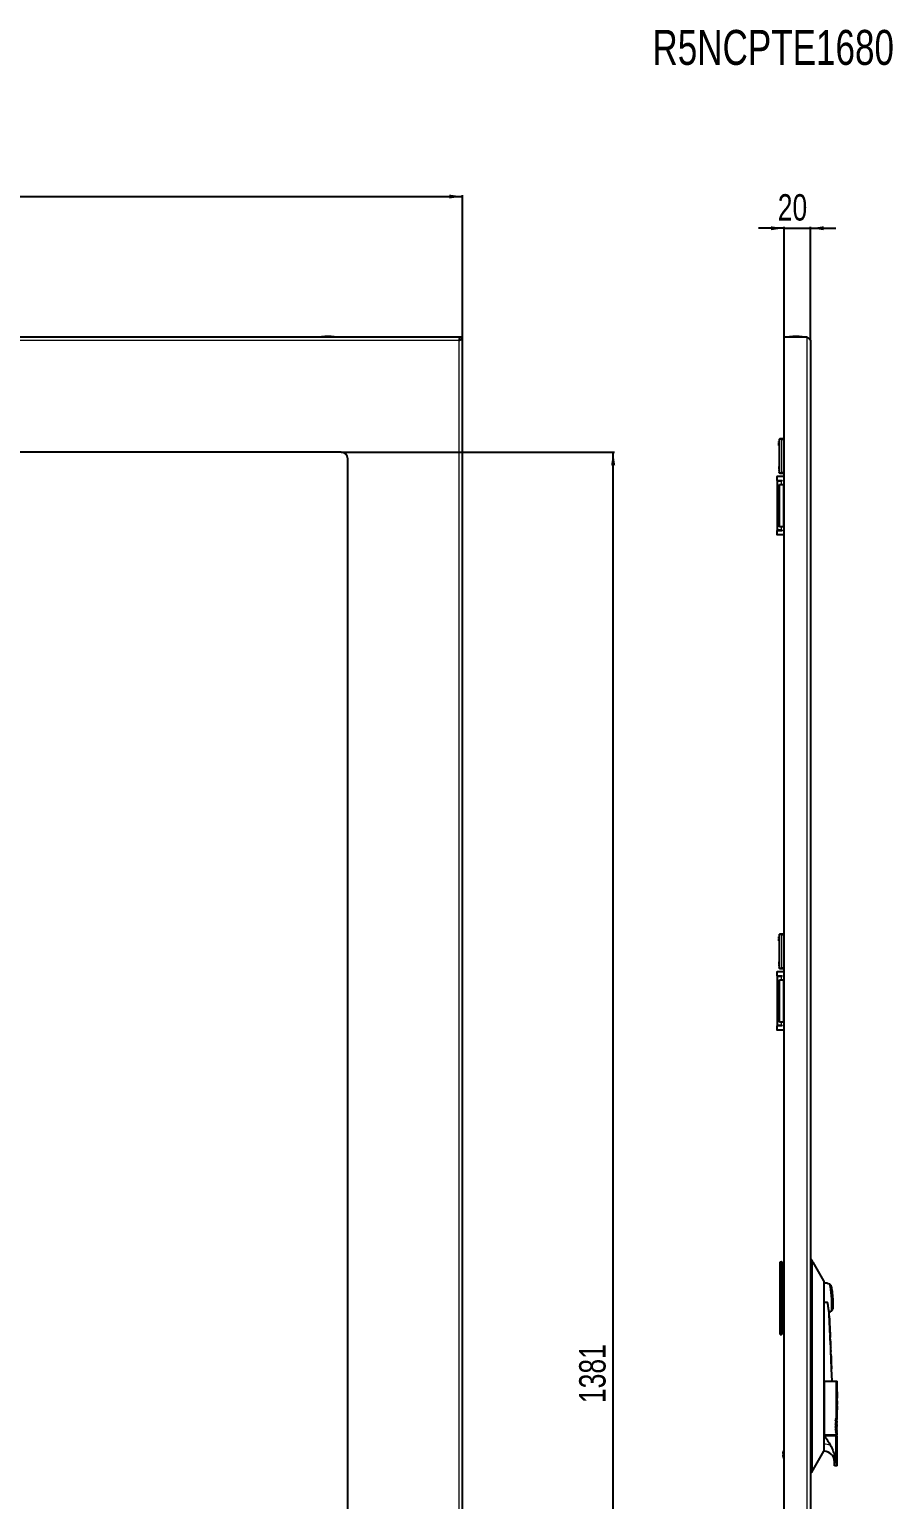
# Model space of a CAD drawing. Header units: millimetres. Extents: x -728 to 1909, y -1079 to 978.
# Drawn here: x -74 to 579, y -135 to 978 of the extents above; entities that cross this region are included whole.
import ezdxf

# ---------------------------------------------------------------- set-up
doc = ezdxf.new("R2010")
doc.units = ezdxf.units.MM
doc.layers.add('FORMAT', color=7, linetype='Continuous')
doc.styles.add('SLDTEXTSTYLE0', font='TXT', dxfattribs={"width": 0.75})
doc.dimstyles.new('SLDDIMSTYLE0', dxfattribs={"dimtxt": 20, "dimasz": 10, "dimexe": 0, "dimexo": 0.0625, "dimgap": 5, "dimtad": 2, "dimdec": 1, "dimrnd": 1e-09, "dimzin": 12, "dimdsep": 46, "dimtxsty": 'SLDTEXTSTYLE0', "dimsah": 1, "dimcen": 0.09, "dimadec": 0, "dimazin": 3, "dimtfac": 1, "dimtofl": 0, "dimtmove": 0, "dimatfit": 3, "dimfxl": 0, "dimfrac": 2, "dimtolj": 1, "dimtzin": 12, "dimarcsym": 0})
doc.dimstyles.new('SLDDIMSTYLE1', dxfattribs={"dimtxt": 20, "dimasz": 10, "dimexe": 0, "dimexo": 0.0625, "dimgap": 5, "dimtad": 2, "dimdec": 1, "dimrnd": 1e-09, "dimzin": 12, "dimdsep": 46, "dimtxsty": 'SLDTEXTSTYLE0', "dimsah": 1, "dimcen": 0.09, "dimadec": 0, "dimazin": 3, "dimtfac": 1, "dimtmove": 0, "dimatfit": 0, "dimfxl": 0, "dimfrac": 2, "dimtolj": 1, "dimtzin": 12, "dimarcsym": 0})

# ---------------------------------------------------------------- blocks, each defined once
blk = doc.blocks.new('_D')
at = {"layer": 'FORMAT'}
for p, q in [((-540.2, 745.4), (-540.2, 852.9)), ((-540.2, 851.9), (253.8, 851.9)), ((253.8, 745.4), (253.8, 852.9))]:
    blk.add_line(p, q, dxfattribs=at)
for points in [[(-540.2, 851.9), (-530.2, 850.4), (-530.2, 853.4)], [(253.8, 851.9), (243.8, 853.4), (243.8, 850.4)]]:
    blk.add_solid(points, dxfattribs=at)
at = {"layer": 'FORMAT', "insert": (-165.3, 877.7), "char_height": 20, "attachment_point": 1, "style": 'SLDTEXTSTYLE0'}
blk.add_mtext('794', dxfattribs=at)
blk = doc.blocks.new('_D_3')
at = {"layer": 'FORMAT'}
for p, q in [((161.8, 658.4), (368.8, 658.4)), ((367.8, -722.6), (367.8, 658.4)), ((161.8, -722.6), (368.8, -722.6))]:
    blk.add_line(p, q, dxfattribs=at)
for points in [[(367.8, 658.4), (366.3, 648.4), (369.4, 648.4)], [(367.8, -722.6), (369.4, -712.6), (366.3, -712.6)]]:
    blk.add_solid(points, dxfattribs=at)
at = {"layer": 'FORMAT', "insert": (342.1, -61.6), "char_height": 20, "attachment_point": 1, "rotation": 90, "style": 'SLDTEXTSTYLE0'}
blk.add_mtext('1381', dxfattribs=at)
blk = doc.blocks.new('_D_5')
at = {"layer": 'FORMAT'}
for p, q in [((497.3, 827.9), (478, 827.9)), ((497.3, 745.4), (497.3, 828.9)), ((497.3, 827.9), (517.3, 827.9)), ((517.3, 742.8), (517.3, 828.9)), ((517.3, 827.9), (536.5, 827.9))]:
    blk.add_line(p, q, dxfattribs=at)
for points in [[(497.3, 827.9), (487.3, 829.4), (487.3, 826.4)], [(517.3, 827.9), (527.3, 826.4), (527.3, 829.4)]]:
    blk.add_solid(points, dxfattribs=at)
at = {"layer": 'FORMAT', "insert": (492.5, 853.7), "char_height": 20, "attachment_point": 1, "style": 'SLDTEXTSTYLE0'}
blk.add_mtext('20', dxfattribs=at)

msp = doc.modelspace()

# ---------------------------------------------------------------- linework, layer by layer
at = {"color": 7, "linetype": 'Continuous', "lineweight": 25}
for p, q in [((251.54, 745.41), (-537.86, 745.41)), ((251.54, 745.41), (251.54, 743.68)), ((253.84, 745.41), (251.84, 745.41)), ((253.84, -809.59), (253.84, 745.41)), ((497.27, -809.59), (497.27, 745.41)), ((514.67, 745.41), (497.27, 745.41)), ((517.27, 742.81), (517.27, 43.91)), ((493.67, 667.91), (493.67, 642.91)), ((497.27, 668.41), (495.67, 668.41)), ((161.84, 658.41), (-448.16, 658.41)), ((166.84, -717.59), (166.84, 653.41)), ((491.72, 639.41), (491.72, 637.41)), ((497.27, 639.91), (492.22, 639.91)), ((492.22, 636.91), (495.72, 636.91)), ((492.22, 636.91), (492.22, 636.61)), ((492.22, 599.21), (492.22, 636.61)), ((492.22, 636.61), (495.22, 636.61)), ((494.72, 636.91), (494.72, 636.61)), ((495.22, 636.61), (495.72, 636.61)), ((495.67, 642.41), (497.27, 642.41)), ((495.72, 636.61), (495.72, 636.91)), ((493.77, 633.91), (496.77, 633.91)), ((493.77, 601.91), (493.77, 633.91)), ((497.27, 633.91), (496.77, 633.91)), ((496.77, 601.91), (493.77, 601.91)), ((496.77, 601.91), (497.27, 601.91)), ((491.72, 598.41), (491.72, 596.41)), ((495.22, 599.21), (492.22, 599.21)), ((492.22, 599.21), (492.22, 598.91)), ((495.72, 598.91), (492.22, 598.91)), ((492.22, 595.91), (497.27, 595.91)), ((494.72, 599.21), (494.72, 598.91)), ((495.72, 599.21), (495.22, 599.21)), ((495.72, 598.91), (495.72, 599.21)), ((493.67, 292.91), (493.67, 267.91)), ((497.27, 293.41), (495.67, 293.41)), ((495.67, 267.41), (497.27, 267.41)), ((491.72, 264.41), (491.72, 262.41)), ((497.27, 264.91), (492.22, 264.91)), ((492.22, 261.91), (495.72, 261.91)), ((492.22, 261.91), (492.22, 261.61)), ((492.22, 224.21), (492.22, 261.61)), ((492.22, 261.61), (495.22, 261.61)), ((493.77, 258.91), (496.77, 258.91)), ((493.77, 226.91), (493.77, 258.91)), ((494.72, 261.91), (494.72, 261.61)), ((495.22, 261.61), (495.72, 261.61)), ((495.72, 261.61), (495.72, 261.91)), ((497.27, 258.91), (496.77, 258.91)), ((491.72, 223.41), (491.72, 221.41)), ((495.22, 224.21), (492.22, 224.21)), ((492.22, 224.21), (492.22, 223.91)), ((495.72, 223.91), (492.22, 223.91)), ((496.77, 226.91), (493.77, 226.91)), ((494.72, 224.21), (494.72, 223.91)), ((495.72, 224.21), (495.22, 224.21)), ((495.72, 223.91), (495.72, 224.21)), ((496.77, 226.91), (497.27, 226.91)), ((492.22, 220.91), (497.27, 220.91)), ((494.37, 43.41), (494.37, 45.41)), ((494.37, 45.41), (495.27, 45.41)), ((495.67, 45.01), (495.67, 43.41)), ((495.67, 44.61), (497.27, 44.61)), ((518.27, 46.91), (517.27, 46.91)), ((527.27, 30.91), (519.35, 44.99)), ((494.37, -7.59), (494.37, 43.41)), ((495.67, 43.41), (495.67, -7.59)), ((517.27, 43.91), (517.27, 41.41)), ((517.27, 41.41), (517.27, -108.59)), ((518.27, 41.41), (518.27, -108.59)), ((527.27, 30.91), (527.27, 25.44)), ((527.27, 25.44), (527.27, 17.91)), ((527.27, 17.91), (527.27, -85.09)), ((531.79, -1.76), (531.39, 7.43)), ((531.51, 4.21), (531.46, 4.58)), ((531.52, 4.21), (531.47, 4.58)), ((531.47, 4.58), (531.59, 1.43)), ((531.52, 3.92), (531.51, 4.21)), ((531.52, 4.21), (531.51, 4.21)), ((531.53, 3.92), (531.52, 4.21)), ((531.53, 3.92), (531.52, 3.92)), ((534.21, 9.84), (534.22, 10.03)), ((494.37, -9.59), (494.37, -7.59)), ((494.37, -9.59), (495.27, -9.59)), ((495.67, -7.59), (495.67, -9.19)), ((497.27, -8.79), (495.67, -8.79)), ((531.88, -3.85), (531.78, -1.76)), ((531.79, -1.78), (531.78, -1.78)), ((532.06, -7.76), (531.83, -3.97)), ((532.04, -7.36), (531.9, -4.27)), ((531.9, -5.66), (532.14, -9.65)), ((532.03, -7.36), (532.06, -7.76)), ((532.1, -9.02), (532.05, -7.76)), ((532.06, -7.76), (532.05, -7.76)), ((532.08, -9.65), (532.07, -9.65)), ((532.14, -9.65), (532.08, -9.65)), ((532.23, -11.87), (532.13, -9.65)), ((532.17, -11.87), (532.17, -11.86)), ((532.17, -11.87), (532.17, -11.87)), ((532.29, -13.13), (532.24, -11.87)), ((532.28, -13.14), (532.28, -13.13)), ((532.39, -15.6), (532.3, -13.46)), ((532.4, -15.59), (532.39, -15.59)), ((532.6, -20.14), (532.4, -15.57)), ((532.45, -17.61), (532.49, -18.59)), ((532.46, -17.61), (532.5, -18.59)), ((532.57, -20.14), (532.56, -20.14)), ((532.69, -22.51), (532.59, -20.14)), ((532.64, -22.51), (532.64, -22.51)), ((532.81, -24.98), (532.7, -22.51)), ((532.76, -24.22), (532.77, -24.22)), ((532.77, -24.22), (532.78, -24.22)), ((532.8, -24.74), (532.79, -24.6)), ((532.82, -25.14), (532.8, -24.86)), ((532.84, -26.45), (532.82, -26.45)), ((532.85, -26.45), (532.83, -26.45)), ((532.89, -26.91), (532.84, -25.66)), ((532.87, -27.23), (532.84, -26.45)), ((532.88, -27.23), (532.85, -26.45)), ((532.86, -27.23), (532.85, -27.23)), ((532.86, -27.23), (532.88, -27.23)), ((532.87, -26.41), (532.92, -27.51)), ((532.91, -27.22), (532.89, -26.91)), ((532.95, -28.12), (532.91, -27.33)), ((533, -29.35), (532.95, -28.12)), ((533.04, -30.16), (533.02, -29.89)), ((533.05, -30.41), (533.04, -30.27)), ((533.18, -33.48), (533.06, -30.8)), ((533.06, -30.88), (533.06, -30.88)), ((533.07, -30.88), (533.07, -30.88)), ((533.18, -34.94), (533.12, -33.5)), ((533.14, -33.48), (533.13, -33.48)), ((533.26, -35.59), (533.17, -33.48)), ((533.69, -45.09), (533.27, -35.59)), ((527.27, -45.09), (527.48, -45.09)), ((527.48, -45.09), (527.72, -45.09)), ((527.72, -45.09), (527.72, -85.59)), ((527.72, -45.09), (536.83, -45.09)), ((536.83, -45.09), (536.83, -73.09)), ((536.83, -45.09), (537.48, -45.09)), ((537.23, -50.09), (537.48, -50.09)), ((537.23, -50.09), (537.23, -59.85)), ((537.35, -52.04), (537.35, -57.9)), ((537.36, -52.04), (537.35, -52.04)), ((537.36, -52.04), (537.36, -57.9)), ((537.36, -52.04), (537.48, -52.04)), ((537.48, -53.02), (537.41, -53.02)), ((537.41, -53.02), (537.41, -57.9)), ((537.46, -54.97), (537.46, -57.9)), ((537.47, -54.97), (537.46, -54.97)), ((537.47, -52.04), (537.47, -50.09)), ((537.47, -54.97), (537.47, -53.02)), ((537.47, -54.97), (537.47, -57.9)), ((537.47, -54.97), (537.48, -54.97)), ((537.48, -50.09), (537.48, -45.09)), ((537.48, -53.02), (537.48, -52.04)), ((537.48, -57.9), (537.48, -54.97)), ((537.41, -59.85), (537.23, -59.85)), ((537.37, -63.65), (537.23, -63.65)), ((537.23, -63.65), (537.23, -66.62)), ((537.23, -66.62), (537.3, -66.62)), ((537.29, -64.15), (537.29, -64.95)), ((537.3, -64.15), (537.29, -64.15)), ((537.3, -64.95), (537.29, -64.95)), ((537.29, -65.44), (537.29, -66.62)), ((537.3, -65.44), (537.29, -65.44)), ((537.3, -64.15), (537.3, -64.95)), ((537.3, -64.15), (537.36, -64.15)), ((537.36, -64.95), (537.3, -64.95)), ((537.3, -65.44), (537.3, -66.62)), ((537.3, -65.44), (537.35, -65.44)), ((537.36, -57.9), (537.35, -57.9)), ((537.41, -57.9), (537.36, -57.9)), ((537.38, -66.62), (537.4, -66.62)), ((537.4, -65.18), (537.39, -65.18)), ((537.39, -66.62), (537.43, -66.62)), ((537.41, -59.85), (537.41, -62.78)), ((537.48, -62.78), (537.41, -62.78)), ((537.43, -64.49), (537.42, -64.49)), ((537.43, -65.83), (537.42, -65.83)), ((537.42, -66.19), (537.42, -66.2)), ((537.43, -66.19), (537.42, -66.19)), ((537.43, -66.2), (537.42, -66.2)), ((537.42, -66.53), (537.42, -66.62)), ((537.43, -66.53), (537.42, -66.53)), ((537.43, -66.19), (537.43, -66.2)), ((537.43, -66.53), (537.43, -66.62)), ((537.47, -63.65), (537.44, -66.62)), ((537.44, -66.62), (537.47, -66.62)), ((537.47, -57.9), (537.46, -57.9)), ((537.46, -59.85), (537.46, -60.83)), ((537.47, -59.85), (537.46, -59.85)), ((537.47, -60.83), (537.46, -60.83)), ((537.46, -65.52), (537.47, -64.25)), ((537.47, -65.52), (537.46, -65.52)), ((537.46, -66.62), (537.46, -66.01)), ((537.47, -66.01), (537.46, -66.01)), ((537.47, -59.85), (537.47, -57.9)), ((537.48, -57.9), (537.47, -57.9)), ((537.47, -59.85), (537.47, -60.83)), ((537.47, -59.85), (537.48, -59.85)), ((537.47, -62.78), (537.47, -60.83)), ((537.48, -60.83), (537.47, -60.83)), ((537.48, -63.65), (537.47, -63.65)), ((537.47, -65.52), (537.48, -64.25)), ((537.48, -64.25), (537.47, -64.25)), ((537.47, -66.01), (537.47, -65.2)), ((537.47, -65.52), (537.48, -65.52)), ((537.47, -66.01), (537.48, -66.01)), ((537.47, -66.62), (537.47, -66.01)), ((537.48, -60.83), (537.48, -59.85)), ((537.48, -63.65), (537.48, -62.78)), ((537.48, -64.28), (537.48, -63.65)), ((537.48, -64.25), (537.48, -65.52)), ((537.48, -73.09), (537.48, -66.01)), ((536.29, -73.19), (536.72, -73.19)), ((536.29, -74.59), (536.72, -74.59)), ((536.29, -75.99), (536.72, -75.99)), ((536.29, -77.39), (536.72, -77.39)), ((537.38, -73.19), (536.72, -73.19)), ((537.38, -74.59), (536.72, -74.59)), ((537.38, -75.99), (536.72, -75.99)), ((537.38, -77.39), (536.72, -77.39)), ((537.48, -74.49), (536.83, -74.49)), ((537.48, -75.89), (536.83, -75.89)), ((537.48, -77.29), (536.83, -77.29)), ((537.48, -74.49), (536.98, -73.19)), ((537.48, -75.89), (536.98, -74.59)), ((537.48, -77.29), (536.98, -75.99)), ((537.48, -78.69), (536.98, -77.39)), ((527.27, -85.09), (527.27, -86.09)), ((527.27, -85.59), (527.48, -85.59)), ((527.48, -86.09), (527.27, -86.09)), ((527.48, -85.59), (527.72, -85.59)), ((527.48, -86.09), (527.72, -86.09)), ((527.72, -85.59), (536.83, -85.59)), ((527.72, -86.09), (536.83, -86.09)), ((535.48, -86.09), (535.46, -85.59)), ((536.29, -78.79), (536.72, -78.79)), ((536.29, -80.19), (536.72, -80.19)), ((536.29, -81.59), (536.72, -81.59)), ((536.29, -82.99), (536.72, -82.99)), ((537.38, -78.79), (536.72, -78.79)), ((537.38, -80.19), (536.72, -80.19)), ((537.38, -81.59), (536.72, -81.59)), ((537.38, -82.99), (536.72, -82.99)), ((537.48, -78.69), (536.83, -78.69)), ((537.48, -80.09), (536.83, -80.09)), ((537.48, -81.49), (536.83, -81.49)), ((537.48, -82.89), (536.83, -82.89)), ((536.83, -84.29), (536.83, -85.59)), ((537.48, -84.29), (536.83, -84.29)), ((536.83, -85.59), (537.48, -85.59)), ((536.83, -106.09), (536.83, -86.09)), ((536.83, -86.09), (537.48, -86.09)), ((537.48, -80.09), (536.98, -78.79)), ((537.48, -81.49), (536.98, -80.19)), ((537.48, -82.89), (536.98, -81.59)), ((537.48, -84.29), (536.98, -82.99)), ((537.48, -85.59), (537.48, -84.29)), ((537.48, -109.09), (537.48, -86.09)), ((496.25, -99.81), (496.56, -99.9)), ((496.56, -98.45), (496.56, -98.52)), ((496.56, -99.9), (496.56, -100.99)), ((519.35, -112.18), (527.27, -98.09)), ((527.27, -92.62), (527.27, -98.09)), ((527.27, -98.09), (527.48, -98.09)), ((496.56, -100.99), (496.25, -101.07)), ((496.56, -102.36), (496.56, -102.44)), ((517.27, -108.59), (517.27, -111.09)), ((517.27, -111.09), (517.27, -806.99)), ((535.48, -106.09), (535.48, -103.01)), ((537.2, -109.09), (535.48, -109.09)), ((537.48, -109.09), (537.2, -109.09)), ((518.27, -114.09), (517.27, -114.09))]:
    msp.add_line(p, q, dxfattribs=at)
at = {"color": 8, "linetype": 'Continuous', "lineweight": 18}
for p, q in [((251.24, 742.81), (-537.56, 742.81)), ((156.7, 745.53), (146.98, 745.53)), ((156.59, 745.66), (147.09, 745.66)), ((251.24, -806.99), (251.24, 742.81)), ((511.13, 745.53), (501.41, 745.53)), ((511.02, 745.66), (501.52, 745.66)), ((514.67, -809.59), (514.67, 745.41)), ((495.67, 667.91), (497.27, 667.91)), ((495.67, 642.91), (495.67, 667.91)), ((495.22, 636.61), (495.22, 636.91)), ((495.22, 633.91), (495.22, 636.61)), ((497.27, 642.91), (495.67, 642.91)), ((496.77, 601.91), (496.77, 633.91)), ((495.22, 599.21), (495.22, 601.91)), ((495.22, 598.91), (495.22, 599.21)), ((495.67, 292.91), (497.27, 292.91)), ((495.67, 267.91), (495.67, 292.91)), ((497.27, 267.91), (495.67, 267.91)), ((495.22, 261.61), (495.22, 261.91)), ((495.22, 258.91), (495.22, 261.61)), ((496.77, 226.91), (496.77, 258.91)), ((495.22, 224.21), (495.22, 226.91)), ((495.22, 223.91), (495.22, 224.21)), ((495.27, 43.41), (495.27, 45.41)), ((494.37, 43.41), (495.27, 43.41)), ((495.27, 43.41), (495.67, 43.41)), ((495.27, -7.59), (495.27, 43.41)), ((497.27, 43.61), (495.67, 43.61)), ((518.27, 41.41), (517.27, 41.41)), ((494.37, -7.59), (495.27, -7.59)), ((495.27, -9.59), (495.27, -7.59)), ((495.27, -7.59), (495.67, -7.59)), ((495.67, -7.79), (497.27, -7.79)), ((532.46, -17.61), (532.45, -17.61)), ((532.5, -18.59), (532.49, -18.59)), ((527.48, -45.09), (527.48, -85.59)), ((536.83, -73.09), (537.48, -73.09)), ((527.48, -92.62), (527.27, -92.62)), ((527.48, -98.09), (527.48, -92.62)), ((518.27, -108.59), (517.27, -108.59)), ((535.48, -106.09), (536.83, -106.09))]:
    msp.add_line(p, q, dxfattribs=at)
at = {"color": 7, "linetype": 'Continuous', "lineweight": 25, "flags": 128}
for points in [[(531.83, -3.97), (531.87, -4.91), (531.9, -5.66)], [(532.08, -9.65), (532.13, -10.89), (532.17, -11.87)], [(532.45, -18.28), (532.56, -20.65), (532.64, -22.51)], [(532.49, -18.59), (532.53, -19.46), (532.56, -20.14)], [(532.5, -18.59), (532.54, -19.46), (532.57, -20.14)], [(532.84, -27.1), (533.03, -31.49), (533.18, -34.94)], [(533.13, -33.48), (532.97, -29.98), (532.85, -27.23)], [(533.14, -33.48), (532.98, -29.98), (532.86, -27.23)], [(537.39, -65.92), (537.39, -66.1), (537.39, -66.24)], [(537.42, -66.19), (537.42, -65.99), (537.42, -65.83)], [(537.43, -66.19), (537.43, -65.99), (537.43, -65.83)]]:
    msp.add_lwpolyline(points, dxfattribs=at)
at = {"color": 7, "linetype": 'Continuous', "lineweight": 25}
for centre, radius, start, end in [((151.84, 700.66), 45.25, 90.0016, 96.02558), ((151.84, 700.66), 45.25, 83.97442, 89.9984), ((506.27, 700.66), 45.25, 90.0016, 96.02558), ((506.27, 700.66), 45.25, 83.97442, 89.9984), ((147.1, 745.53), 0.126, 96.02558, 180), ((172.74, 745.47), 25.77, 179.86102, 180.13898), ((156.57, 745.53), 0.126, 0, 83.97442), ((130.93, 745.47), 25.77, 359.86102, 0.13898), ((501.54, 745.53), 0.126, 96.02558, 180), ((527.18, 745.47), 25.77, 179.86102, 180.13898), ((511.01, 745.53), 0.126, 0, 83.97442), ((485.37, 745.47), 25.77, 359.86102, 0.13898), ((161.84, 653.41), 5, 0, 90), ((492.22, 639.41), 0.5, 90, 180), ((492.22, 637.41), 0.5, 180, 270), ((492.22, 598.41), 0.5, 90, 180), ((492.22, 596.41), 0.5, 180, 270), ((492.22, 264.41), 0.5, 90, 180), ((492.22, 262.41), 0.5, 180, 270), ((492.22, 223.41), 0.5, 90, 180), ((492.22, 221.41), 0.5, 180, 270), ((495.27, 45.01), 0.4, 0, 90), ((527.27, 17.91), 11.4, 66.37549, 90), ((527.27, 17.91), 11.4, 291.36213, 301.71629), ((495.27, -9.19), 0.4, 270, 0), ((537.38, -73.09), 0.1, 270, 360), ((537.38, -74.49), 0.1, 270, 0), ((537.38, -75.89), 0.1, 270, 0), ((537.38, -77.29), 0.1, 270, 0), ((537.38, -78.69), 0.1, 270, 360), ((537.38, -80.09), 0.1, 270, 0), ((537.38, -81.49), 0.1, 270, 0), ((537.38, -82.89), 0.1, 270, 0), ((501.66, -100.44), 5.45, 159.42245, 173.41237), ((501.52, -100.44), 5.35, 142.60007, 158.09132), ((527.48, -106.09), 8, 0, 90), ((501.66, -100.45), 5.45, 186.58763, 200.57755), ((501.52, -100.44), 5.35, 201.90868, 217.39993)]:
    msp.add_arc(centre, radius, start, end, dxfattribs=at)
at = {"color": 8, "linetype": 'Continuous', "lineweight": 18}
msp.add_arc((527.63, -104.69), 12.07, 66.28954, 90.71323, dxfattribs=at)
at = {"color": 7, "linetype": 'Continuous', "lineweight": 25}
for points, knots in [([(251.24, 742.81), (251.41, 742.92), (251.58, 743.03), (251.91, 743.24), (252.08, 743.35), (252.39, 743.57), (252.54, 743.68), (252.83, 743.89), (252.96, 744), (253.2, 744.22), (253.31, 744.33), (253.5, 744.54), (253.58, 744.65), (253.77, 744.98), (253.84, 745.19), (253.84, 745.41)], [0, 0, 0, 0, 0.125, 0.125, 0.25, 0.25, 0.375, 0.375, 0.5, 0.5, 0.625, 0.625, 0.75, 0.75, 1, 1, 1, 1]), ([(251.24, 742.81), (251.4, 743.24), (251.55, 743.67), (251.77, 744.54), (251.84, 744.97), (251.84, 745.41)], [0, 0, 0, 0, 0.5, 0.5, 1, 1, 1, 1]), ([(251.54, 745.41), (251.51, 745.41), (251.49, 745.34), (251.44, 745.08), (251.41, 744.89), (251.36, 744.41), (251.34, 744.12), (251.29, 743.49), (251.26, 743.15), (251.24, 742.81)], [0, 0, 0, 0, 0.25, 0.25, 0.5, 0.5, 0.75, 0.75, 1, 1, 1, 1]), ([(514.67, 745.41), (514.84, 745.3), (515.01, 745.19), (515.35, 744.97), (515.51, 744.86), (515.83, 744.65), (515.98, 744.54), (516.26, 744.32), (516.39, 744.22), (516.63, 744), (516.74, 743.89), (516.93, 743.67), (517.01, 743.57), (517.21, 743.24), (517.27, 743.03), (517.27, 742.81)], [0, 0, 0, 0, 0.125, 0.125, 0.25, 0.25, 0.375, 0.375, 0.5, 0.5, 0.625, 0.625, 0.75, 0.75, 1, 1, 1, 1]), ([(493.37, 665.91), (493.37, 665.97), (493.37, 666.05), (493.37, 666.14), (493.37, 666.23), (493.37, 666.36), (493.37, 666.39), (493.37, 666.41)], [0, 0, 0, 0, 0.1246927, 0.1871822, 0.2497734, 0.5000394, 1, 1, 1, 1]), ([(493.37, 665.7), (493.37, 665.7), (493.37, 665.71), (493.37, 665.72), (493.37, 665.73), (493.37, 665.75), (493.37, 665.79), (493.37, 665.83), (493.37, 665.88), (493.37, 665.9), (493.37, 665.91)], [0, 0, 0, 0, 0.1288253, 0.1801694, 0.2433966, 0.3698599, 0.4998642, 0.7496495, 0.8434763, 1, 1, 1, 1]), ([(493.37, 664.19), (493.37, 664.27), (493.37, 664.43), (493.37, 664.65), (493.37, 664.82), (493.37, 664.99), (493.37, 665.1), (493.37, 665.11), (493.37, 665.11)], [0, 0, 0, 0, 0.1250486, 0.2498861, 0.3708558, 0.4998199, 0.7496086, 1, 1, 1, 1]), ([(493.37, 663.35), (493.37, 663.36), (493.37, 663.37), (493.37, 663.45), (493.37, 663.55), (493.37, 663.68), (493.37, 663.89), (493.37, 664.07), (493.37, 664.19)], [0, 0, 0, 0, 0.25007, 0.3791813, 0.5004993, 0.6241696, 0.7508424, 1, 1, 1, 1]), ([(493.37, 647.47), (493.37, 647.46), (493.37, 647.45), (493.37, 647.36), (493.37, 647.27), (493.37, 647.14), (493.37, 646.93), (493.37, 646.74), (493.37, 646.62)], [0, 0, 0, 0, 0.2500695, 0.3795588, 0.5004992, 0.6245563, 0.7508428, 1, 1, 1, 1]), ([(493.37, 646.62), (493.37, 646.58), (493.37, 646.51), (493.37, 646.35), (493.37, 646.17), (493.37, 645.99), (493.37, 645.82), (493.37, 645.72), (493.37, 645.71), (493.37, 645.7)], [0, 0, 0, 0, 0.06263661, 0.12527825, 0.25007232, 0.37484052, 0.49999408, 0.74969583, 1, 1, 1, 1]), ([(493.37, 645.11), (493.37, 645.11), (493.37, 645.11), (493.37, 645.1), (493.37, 645.09), (493.37, 645.06), (493.37, 645), (493.37, 644.95), (493.37, 644.9)], [0, 0, 0, 0, 0.1310705, 0.1824367, 0.2437962, 0.3713877, 0.5004416, 1, 1, 1, 1]), ([(493.37, 644.9), (493.37, 644.88), (493.37, 644.82), (493.37, 644.74), (493.37, 644.68), (493.37, 644.59), (493.37, 644.46), (493.37, 644.43), (493.37, 644.41)], [0, 0, 0, 0, 0.0626863, 0.12517257, 0.18762788, 0.25018469, 0.50031356, 1, 1, 1, 1]), ([(493.37, 290.91), (493.37, 290.97), (493.37, 291.05), (493.37, 291.14), (493.37, 291.23), (493.37, 291.36), (493.37, 291.39), (493.37, 291.41)], [0, 0, 0, 0, 0.1246927, 0.1871822, 0.2497734, 0.5000394, 1, 1, 1, 1]), ([(493.37, 290.7), (493.37, 290.7), (493.37, 290.71), (493.37, 290.72), (493.37, 290.73), (493.37, 290.75), (493.37, 290.79), (493.37, 290.83), (493.37, 290.88), (493.37, 290.9), (493.37, 290.91)], [0, 0, 0, 0, 0.1288253, 0.1801694, 0.2433966, 0.3698599, 0.4998642, 0.7496495, 0.8434763, 1, 1, 1, 1]), ([(493.37, 289.19), (493.37, 289.27), (493.37, 289.43), (493.37, 289.65), (493.37, 289.82), (493.37, 289.99), (493.37, 290.1), (493.37, 290.11), (493.37, 290.11)], [0, 0, 0, 0, 0.1250486, 0.2498861, 0.3708558, 0.4998199, 0.7496086, 1, 1, 1, 1]), ([(493.37, 288.35), (493.37, 288.36), (493.37, 288.37), (493.37, 288.45), (493.37, 288.55), (493.37, 288.68), (493.37, 288.89), (493.37, 289.07), (493.37, 289.19)], [0, 0, 0, 0, 0.25007, 0.3791813, 0.5004993, 0.6241696, 0.7508424, 1, 1, 1, 1]), ([(493.37, 272.47), (493.37, 272.46), (493.37, 272.45), (493.37, 272.36), (493.37, 272.27), (493.37, 272.14), (493.37, 271.93), (493.37, 271.74), (493.37, 271.62)], [0, 0, 0, 0, 0.2500695, 0.3795588, 0.5004992, 0.6245563, 0.7508428, 1, 1, 1, 1]), ([(493.37, 271.62), (493.37, 271.58), (493.37, 271.51), (493.37, 271.35), (493.37, 271.17), (493.37, 270.99), (493.37, 270.82), (493.37, 270.72), (493.37, 270.71), (493.37, 270.7)], [0, 0, 0, 0, 0.0626366, 0.1252782, 0.2500723, 0.3748405, 0.4999941, 0.7496958, 1, 1, 1, 1]), ([(493.37, 270.11), (493.37, 270.11), (493.37, 270.11), (493.37, 270.1), (493.37, 270.09), (493.37, 270.06), (493.37, 270), (493.37, 269.95), (493.37, 269.9)], [0, 0, 0, 0, 0.1310705, 0.1824367, 0.2437962, 0.3713877, 0.5004416, 1, 1, 1, 1]), ([(493.37, 269.9), (493.37, 269.88), (493.37, 269.82), (493.37, 269.74), (493.37, 269.68), (493.37, 269.59), (493.37, 269.46), (493.37, 269.43), (493.37, 269.41)], [0, 0, 0, 0, 0.0626863, 0.1251726, 0.1876279, 0.2501847, 0.5003136, 1, 1, 1, 1]), ([(518.27, 46.91), (518.27, 46.85), (518.27, 46.73), (518.27, 45.78), (518.27, 44.38), (518.27, 42.84), (518.27, 41.81), (518.27, 41.41)], [0, 0, 0, 0, 0.2146939, 0.4293877, 0.6440816, 0.8587754, 1, 1, 1, 1]), ([(519.35, 44.99), (519.16, 45.29), (518.8, 45.87), (518.45, 46.58), (518.28, 46.91)], [0, 0, 0, 0, 0.52532316, 1, 1, 1, 1]), ([(532.9, 27.14), (532.88, 27.21), (532.82, 27.38), (532.64, 27.69), (532.33, 28.07), (532.02, 28.24), (531.85, 28.33)], [0, 0, 0, 0, 0.1241525, 0.3416426, 0.6499736, 1, 1, 1, 1]), ([(532.98, 26.8), (532.97, 26.83), (532.96, 26.92), (533.05, 26.42), (533.25, 25.23), (533.59, 23), (533.9, 20.25), (534.14, 17.3), (534.25, 14.52), (534.27, 12.2), (534.24, 10.57), (534.21, 9.91), (534.21, 9.86), (534.21, 9.84)], [0, 0, 0, 0, 0.0304029, 0.0987685, 0.2060227, 0.3169243, 0.4297958, 0.5422701, 0.6521441, 0.7582201, 0.8609093, 0.9621672, 1, 1, 1, 1]), ([(531.37, 7.43), (531.37, 7.42), (531.38, 7.4), (531.13, 8.75), (530.81, 10.95), (530.52, 13.02), (530.45, 14.25), (530.21, 14.62), (530.14, 14.67), (530.08, 14.69), (529.95, 14.67), (529.51, 14.61), (528.58, 14.58), (527.77, 14.79), (527.29, 14.91)], [0, 0, 0, 0, 0.1420116, 0.3674067, 0.5915241, 0.7394027, 0.8132929, 0.8201752, 0.8255968, 0.8292873, 0.8330273, 0.8487437, 0.9118689, 1, 1, 1, 1]), ([(531.62, 1.49), (531.6, 1.92), (531.56, 2.8), (531.54, 3.54), (531.53, 3.92)], [0, 0, 0, 0, 0.5009634, 1, 1, 1, 1]), ([(531.59, 1.43), (531.62, 0.84), (531.67, -0.35), (531.76, -2.05), (531.84, -3.37), (531.89, -4.02), (531.9, -4.24), (531.9, -4.27), (531.9, -4.28)], [0, 0, 0, 0, 0.2502823, 0.4993933, 0.7487907, 0.8746994, 0.9372862, 1, 1, 1, 1]), ([(531.79, -1.78), (531.79, -1.76), (531.79, -1.72), (531.78, -1.47), (531.75, -1.11), (531.72, -0.52), (531.67, 0.35), (531.63, 1.11), (531.62, 1.49)], [0, 0, 0, 0, 0.1244159, 0.2483566, 0.3739824, 0.5001693, 0.7493996, 1, 1, 1, 1]), ([(533.27, 8.24), (533.35, 8.28), (533.57, 8.41), (533.82, 8.71), (534.03, 9.04), (534.13, 9.32), (534.17, 9.49), (534.18, 9.55)], [0, 0, 0, 0, 0.17470151, 0.45834159, 0.69638119, 0.88850071, 1, 1, 1, 1]), ([(532.29, -13.16), (532.29, -13.12), (532.29, -13.04), (532.29, -13.38), (532.3, -13.97), (532.32, -14.48), (532.32, -14.74)], [0, 0, 0, 0, 0.248736, 0.498686, 0.7481067, 1, 1, 1, 1]), ([(532.32, -14.74), (532.33, -15.02), (532.35, -15.57), (532.39, -16.77), (532.43, -17.67), (532.45, -18.28)], [0, 0, 0, 0, 0.249362, 0.4996719, 1, 1, 1, 1]), ([(532.39, -15.59), (532.39, -15.6), (532.39, -15.61), (532.39, -15.8), (532.39, -16.04), (532.4, -16.39), (532.42, -16.92), (532.44, -17.34), (532.45, -17.61)], [0, 0, 0, 0, 0.2494324, 0.37514, 0.4993561, 0.6234585, 0.749245, 1, 1, 1, 1]), ([(532.4, -15.59), (532.4, -15.6), (532.4, -15.61), (532.4, -15.8), (532.4, -16.04), (532.41, -16.39), (532.43, -16.92), (532.45, -17.34), (532.46, -17.61)], [0, 0, 0, 0, 0.2494324, 0.37514, 0.4993561, 0.6234585, 0.749245, 1, 1, 1, 1]), ([(532.79, -24.6), (532.79, -24.66), (532.8, -24.78), (532.81, -25.19), (532.83, -25.82), (532.86, -26.65), (532.89, -27.23), (532.9, -27.51)], [0, 0, 0, 0, 0.1246003, 0.2489765, 0.5004054, 0.7493329, 1, 1, 1, 1]), ([(532.91, -27.51), (532.89, -27), (532.86, -26.22), (532.82, -25.26), (532.81, -24.91), (532.8, -24.74)], [0, 0, 0, 0, 0.4989654, 0.74992197, 1, 1, 1, 1]), ([(532.92, -27.51), (532.9, -27.09), (532.87, -26.46), (532.84, -25.66), (532.82, -25.31), (532.82, -25.14)], [0, 0, 0, 0, 0.5014603, 0.750257, 1, 1, 1, 1]), ([(532.83, -26.45), (532.83, -26.46), (532.83, -26.47), (532.83, -26.62), (532.83, -26.8), (532.83, -26.97), (532.84, -27.05), (532.84, -27.1)], [0, 0, 0, 0, 0.2494454, 0.4989987, 0.7485105, 0.8738593, 1, 1, 1, 1]), ([(532.9, -27.51), (532.91, -27.79), (532.94, -28.35), (532.98, -29.17), (533.01, -29.8), (533.04, -30.21), (533.04, -30.34), (533.05, -30.41)], [0, 0, 0, 0, 0.24873067, 0.49737733, 0.75052803, 0.87523315, 1, 1, 1, 1]), ([(533.04, -30.27), (533.03, -30.1), (533.02, -29.76), (532.97, -28.8), (532.93, -28.03), (532.91, -27.51)], [0, 0, 0, 0, 0.2495753, 0.5008418, 1, 1, 1, 1]), ([(532.92, -27.51), (532.94, -27.89), (532.96, -28.37), (532.98, -28.79), (532.98, -28.87)], [0, 0, 0, 0, 0.8027863, 1, 1, 1, 1]), ([(533.02, -29.89), (533.02, -29.71), (533, -29.36), (532.97, -28.57), (532.94, -27.93), (532.92, -27.51)], [0, 0, 0, 0, 0.25089526, 0.500775, 1, 1, 1, 1]), ([(533.05, -30.45), (533.05, -30.51), (533.06, -30.7), (533.06, -30.81), (533.07, -30.88)], [0, 0, 0, 0, 0.33497063, 1, 1, 1, 1]), ([(533.18, -34.94), (533.18, -34.98), (533.19, -35.07), (533.2, -35.23), (533.21, -35.41), (533.22, -35.56), (533.23, -35.58), (533.23, -35.59)], [0, 0, 0, 0, 0.1253881, 0.2505914, 0.5001924, 0.7498055, 1, 1, 1, 1]), ([(537.35, -65.44), (537.36, -65.45), (537.37, -65.45), (537.38, -65.51), (537.38, -65.58), (537.39, -65.68), (537.39, -65.8), (537.39, -65.89), (537.39, -65.92)], [0, 0, 0, 0, 0.3623072, 0.4997618, 0.6038945, 0.7077513, 0.8881589, 1, 1, 1, 1]), ([(537.42, -64.49), (537.42, -64.41), (537.42, -64.26), (537.42, -64.04), (537.41, -63.88), (537.39, -63.67), (537.37, -63.66), (537.36, -63.65)], [0, 0, 0, 0, 0.125885, 0.2500023, 0.3752557, 0.5012371, 1, 1, 1, 1]), ([(537.36, -64.15), (537.37, -64.15), (537.38, -64.16), (537.39, -64.26), (537.39, -64.35), (537.39, -64.45), (537.39, -64.52), (537.39, -64.55)], [0, 0, 0, 0, 0.4647786, 0.6394977, 0.7667833, 0.8944855, 1, 1, 1, 1]), ([(537.39, -64.55), (537.39, -64.59), (537.39, -64.67), (537.39, -64.77), (537.39, -64.85), (537.38, -64.94), (537.37, -64.94), (537.36, -64.95)], [0, 0, 0, 0, 0.1448477, 0.2595538, 0.3741459, 0.5488424, 1, 1, 1, 1]), ([(537.43, -64.49), (537.43, -64.4), (537.43, -64.23), (537.42, -64.02), (537.42, -63.85), (537.4, -63.67), (537.38, -63.66), (537.37, -63.65)], [0, 0, 0, 0, 0.1491412, 0.264134, 0.3788516, 0.5602325, 1, 1, 1, 1]), ([(537.39, -65.18), (537.4, -65.16), (537.41, -65.12), (537.41, -64.99), (537.42, -64.86), (537.42, -64.71), (537.42, -64.58), (537.42, -64.49)], [0, 0, 0, 0, 0.2497832, 0.499064, 0.6242352, 0.7496528, 1, 1, 1, 1]), ([(537.42, -65.83), (537.42, -65.75), (537.41, -65.64), (537.41, -65.49), (537.41, -65.39), (537.41, -65.32), (537.4, -65.24), (537.4, -65.2), (537.39, -65.18)], [0, 0, 0, 0, 0.2503671, 0.3757454, 0.500635, 0.6256328, 0.7501265, 1, 1, 1, 1]), ([(537.39, -66.24), (537.39, -66.28), (537.39, -66.35), (537.39, -66.47), (537.39, -66.56), (537.39, -66.62), (537.39, -66.62)], [0, 0, 0, 0, 0.25613945, 0.51269783, 0.91902215, 1, 1, 1, 1]), ([(537.4, -65.18), (537.41, -65.15), (537.42, -65.1), (537.42, -64.93), (537.43, -64.74), (537.43, -64.58), (537.43, -64.5), (537.43, -64.49)], [0, 0, 0, 0, 0.3314728, 0.5464809, 0.7625261, 0.960277, 1, 1, 1, 1]), ([(537.43, -65.83), (537.43, -65.73), (537.42, -65.57), (537.42, -65.37), (537.41, -65.25), (537.41, -65.21), (537.4, -65.18)], [0, 0, 0, 0, 0.3364219, 0.5234602, 0.710673, 1, 1, 1, 1]), ([(537.42, -66.53), (537.42, -66.52), (537.42, -66.51), (537.42, -66.47), (537.42, -66.37), (537.42, -66.27), (537.42, -66.2)], [0, 0, 0, 0, 0.1253633, 0.25003164, 0.49967516, 1, 1, 1, 1]), ([(537.43, -66.53), (537.43, -66.52), (537.43, -66.49), (537.43, -66.41), (537.43, -66.31), (537.43, -66.24), (537.43, -66.2)], [0, 0, 0, 0, 0.2026304, 0.4204058, 0.7280078, 1, 1, 1, 1]), ([(536.82, -74.49), (536.73, -74.28), (536.6, -73.95), (536.42, -73.52), (536.33, -73.3), (536.29, -73.19)], [0, 0, 0, 0, 0.4999933, 0.7499958, 1, 1, 1, 1]), ([(536.82, -75.89), (536.73, -75.68), (536.6, -75.35), (536.42, -74.92), (536.33, -74.7), (536.29, -74.59)], [0, 0, 0, 0, 0.4999933, 0.7499958, 1, 1, 1, 1]), ([(536.82, -77.29), (536.73, -77.08), (536.6, -76.75), (536.42, -76.32), (536.33, -76.1), (536.29, -75.99)], [0, 0, 0, 0, 0.4999933, 0.7499958, 1, 1, 1, 1]), ([(536.82, -78.69), (536.73, -78.48), (536.6, -78.15), (536.42, -77.72), (536.33, -77.5), (536.29, -77.39)], [0, 0, 0, 0, 0.4999933, 0.7499958, 1, 1, 1, 1]), ([(536.72, -73.19), (536.73, -73.19), (536.76, -73.19), (536.8, -73.16), (536.82, -73.13), (536.82, -73.11), (536.83, -73.09), (536.83, -73.09)], [0, 0, 0, 0, 0.2956914, 0.5686867, 0.7598531, 0.9519121, 1, 1, 1, 1]), ([(536.72, -74.59), (536.73, -74.59), (536.76, -74.59), (536.8, -74.56), (536.82, -74.53), (536.82, -74.51), (536.83, -74.49), (536.83, -74.49)], [0, 0, 0, 0, 0.2956914, 0.5686867, 0.7598531, 0.9519121, 1, 1, 1, 1]), ([(536.72, -75.99), (536.73, -75.99), (536.76, -75.99), (536.8, -75.96), (536.82, -75.93), (536.82, -75.91), (536.83, -75.89), (536.83, -75.89)], [0, 0, 0, 0, 0.29569138, 0.56868667, 0.75985305, 0.95191208, 1, 1, 1, 1]), ([(536.72, -77.39), (536.73, -77.39), (536.76, -77.39), (536.8, -77.36), (536.82, -77.33), (536.82, -77.31), (536.83, -77.29), (536.83, -77.29)], [0, 0, 0, 0, 0.29569138, 0.56868667, 0.75985305, 0.95191208, 1, 1, 1, 1]), ([(527.27, -86.09), (527.27, -87.22), (527.27, -89.56), (527.27, -91.58), (527.27, -92.62)], [0, 0, 0, 0, 0.4843885, 1, 1, 1, 1]), ([(527.72, -86.09), (528.54, -87.34), (530.19, -89.83), (531.72, -92.37), (532.48, -93.64)], [0, 0, 0, 0, 0.499713, 1, 1, 1, 1]), ([(536.82, -80.09), (536.73, -79.88), (536.6, -79.55), (536.42, -79.12), (536.33, -78.9), (536.29, -78.79)], [0, 0, 0, 0, 0.49999327, 0.74999583, 1, 1, 1, 1]), ([(536.82, -81.49), (536.73, -81.28), (536.6, -80.95), (536.42, -80.52), (536.33, -80.3), (536.29, -80.19)], [0, 0, 0, 0, 0.4999933, 0.7499958, 1, 1, 1, 1]), ([(536.82, -82.89), (536.73, -82.68), (536.6, -82.35), (536.42, -81.92), (536.33, -81.7), (536.29, -81.59)], [0, 0, 0, 0, 0.4999933, 0.7499958, 1, 1, 1, 1]), ([(536.82, -84.29), (536.73, -84.08), (536.6, -83.75), (536.42, -83.32), (536.33, -83.1), (536.29, -82.99)], [0, 0, 0, 0, 0.4999933, 0.7499958, 1, 1, 1, 1]), ([(536.72, -78.79), (536.73, -78.79), (536.76, -78.79), (536.8, -78.76), (536.82, -78.73), (536.82, -78.71), (536.83, -78.69), (536.83, -78.69)], [0, 0, 0, 0, 0.2956914, 0.5686867, 0.7598531, 0.9519121, 1, 1, 1, 1]), ([(536.72, -80.19), (536.73, -80.19), (536.76, -80.19), (536.8, -80.16), (536.82, -80.13), (536.82, -80.11), (536.83, -80.09), (536.83, -80.09)], [0, 0, 0, 0, 0.2956914, 0.5686867, 0.7598531, 0.9519121, 1, 1, 1, 1]), ([(536.72, -81.59), (536.73, -81.59), (536.76, -81.59), (536.8, -81.56), (536.82, -81.53), (536.82, -81.51), (536.83, -81.49), (536.83, -81.49)], [0, 0, 0, 0, 0.2956914, 0.5686867, 0.7598531, 0.9519121, 1, 1, 1, 1]), ([(536.72, -82.99), (536.73, -82.99), (536.76, -82.99), (536.8, -82.96), (536.82, -82.93), (536.82, -82.91), (536.83, -82.89), (536.83, -82.89)], [0, 0, 0, 0, 0.2956914, 0.5686867, 0.7598531, 0.9519121, 1, 1, 1, 1]), ([(532.48, -93.64), (533.09, -94.81), (534.33, -97.18), (535.34, -100.38), (535.45, -102.38), (535.48, -103.01)], [0, 0, 0, 0, 0.4010146, 0.8123709, 1, 1, 1, 1]), ([(518.27, -108.59), (518.27, -109.21), (518.27, -110.45), (518.27, -112.09), (518.27, -113.34), (518.27, -114), (518.27, -114.06), (518.27, -114.09)], [0, 0, 0, 0, 0.2146898, 0.4293796, 0.6440728, 0.8587666, 1, 1, 1, 1]), ([(535.48, -109.09), (535.48, -109.05), (535.48, -108.98), (535.48, -108.37), (535.48, -107.5), (535.48, -106.68), (535.48, -106.22), (535.48, -106.09)], [0, 0, 0, 0, 0.2441944, 0.4889806, 0.7166564, 0.9231563, 1, 1, 1, 1]), ([(536.83, -106.09), (536.83, -106.39), (536.84, -106.98), (536.9, -107.78), (536.98, -108.44), (537.08, -108.94), (537.16, -109.09), (537.2, -109.09), (537.2, -109.09)], [0, 0, 0, 0, 0.1698955, 0.3393802, 0.5190387, 0.7268484, 0.9704723, 1, 1, 1, 1]), ([(518.28, -114.09), (518.45, -113.76), (518.8, -113.06), (519.16, -112.48), (519.35, -112.18)], [0, 0, 0, 0, 0.4745904, 1, 1, 1, 1])]:
    msp.add_open_spline(points, degree=3, knots=knots, dxfattribs=at)
for points in [[(493.67, 667.91), (493.68, 667.97), (493.69, 668.11), (493.81, 668.27), (493.98, 668.39), (494.11, 668.4), (494.17, 668.41)], [(495.67, 668.41), (495.48, 668.41), (495.08, 668.41), (494.59, 668.41), (494.24, 668.41), (494.19, 668.41), (494.17, 668.41)], [(494.17, 642.41), (494.11, 642.42), (493.98, 642.43), (493.81, 642.55), (493.69, 642.71), (493.68, 642.84), (493.67, 642.91)], [(494.17, 642.41), (494.19, 642.41), (494.24, 642.41), (494.59, 642.41), (495.08, 642.41), (495.48, 642.41), (495.67, 642.41)], [(493.67, 292.91), (493.68, 292.97), (493.69, 293.11), (493.81, 293.27), (493.98, 293.39), (494.11, 293.4), (494.17, 293.41)], [(495.67, 293.41), (495.48, 293.41), (495.08, 293.41), (494.59, 293.41), (494.24, 293.41), (494.19, 293.41), (494.17, 293.41)], [(494.17, 267.41), (494.11, 267.42), (493.98, 267.43), (493.81, 267.55), (493.69, 267.71), (493.68, 267.84), (493.67, 267.91)], [(494.17, 267.41), (494.19, 267.41), (494.24, 267.41), (494.59, 267.41), (495.08, 267.41), (495.48, 267.41), (495.67, 267.41)]]:
    msp.add_open_spline(points, degree=3, dxfattribs=at)
at = {"color": 8, "linetype": 'Continuous', "lineweight": 18}
for points in [[(495.67, 667.91), (495.41, 667.91), (494.89, 667.91), (494.23, 667.91), (493.76, 667.91), (493.7, 667.91), (493.67, 667.91)], [(495.67, 668.41), (495.67, 668.4), (495.67, 668.39), (495.67, 668.27), (495.67, 668.11), (495.67, 667.97), (495.67, 667.91)], [(493.67, 642.91), (493.7, 642.91), (493.76, 642.91), (494.23, 642.91), (494.89, 642.91), (495.41, 642.91), (495.67, 642.91)], [(495.67, 642.91), (495.67, 642.84), (495.67, 642.71), (495.67, 642.55), (495.67, 642.43), (495.67, 642.42), (495.67, 642.41)], [(495.67, 292.91), (495.41, 292.91), (494.89, 292.91), (494.23, 292.91), (493.76, 292.91), (493.7, 292.91), (493.67, 292.91)], [(495.67, 293.41), (495.67, 293.4), (495.67, 293.39), (495.67, 293.27), (495.67, 293.11), (495.67, 292.97), (495.67, 292.91)], [(493.67, 267.91), (493.7, 267.91), (493.76, 267.91), (494.23, 267.91), (494.89, 267.91), (495.41, 267.91), (495.67, 267.91)], [(495.67, 267.91), (495.67, 267.84), (495.67, 267.71), (495.67, 267.55), (495.67, 267.43), (495.67, 267.42), (495.67, 267.41)]]:
    msp.add_open_spline(points, degree=3, dxfattribs=at)
for points, knots in [([(533.27, 8.21), (533.27, 8.23), (533.27, 8.28), (533.29, 9.06), (533.33, 10.98), (533.31, 13.72), (533.17, 17.02), (532.9, 20.52), (532.52, 23.78), (532.13, 26.41), (531.89, 27.81), (531.78, 28.41), (531.8, 28.3), (531.8, 28.26)], [0, 0, 0, 0, 0.0382874, 0.1405502, 0.2435704, 0.3491252, 0.4577705, 0.5687665, 0.6805223, 0.7911508, 0.8990494, 0.9681599, 1, 1, 1, 1]), ([(527.48, -92.62), (527.48, -92.62), (527.48, -92.53), (527.48, -91.94), (527.48, -90.79), (527.48, -89.09), (527.48, -87.51), (527.48, -86.5), (527.48, -86.09)], [0, 0, 0, 0, 0.0000085, 0.0461342, 0.3061289, 0.5665281, 0.8267007, 1, 1, 1, 1])]:
    msp.add_open_spline(points, degree=3, knots=knots, dxfattribs=at)

# ---------------------------------------------------------------- texts
at = {"layer": 'FORMAT', "insert": (397.62, 978.05), "char_height": 26.4583, "attachment_point": 1, "style": 'SLDTEXTSTYLE0'}
msp.add_mtext('R5NCPTE1680', dxfattribs=at)

# ---------------------------------------------------------------- dimensions: what is measured, and where the dimension line sits
at = {"layer": 'FORMAT'}
for base, p1, p2, dimstyle, picture, middle in [((253.84, 851.91), (-540.16, 745.41), (253.84, 745.41), 'SLDDIMSTYLE0', '_D', (-143.16, 851.91)), ((517.27, 827.91), (497.27, 745.41), (517.27, 742.81), 'SLDDIMSTYLE1', '_D_5', (507.27, 827.91))]:
    dim = msp.add_linear_dim(base=base, p1=p1, p2=p2, dimstyle=dimstyle, dxfattribs=at)
    dim.commit()
    dim.dimension.update_dxf_attribs({"geometry": picture, "text_midpoint": middle, "dimtype": 160})
dim = msp.add_linear_dim(base=(367.84, 658.41), p1=(161.84, -722.59), p2=(161.84, 658.41), angle=90, dimstyle='SLDDIMSTYLE0', dxfattribs=at)
dim.commit()
dim.dimension.update_dxf_attribs({"geometry": '_D_3', "text_midpoint": (367.84, -32.09), "dimtype": 160})

doc.saveas('drawing.dxf')
